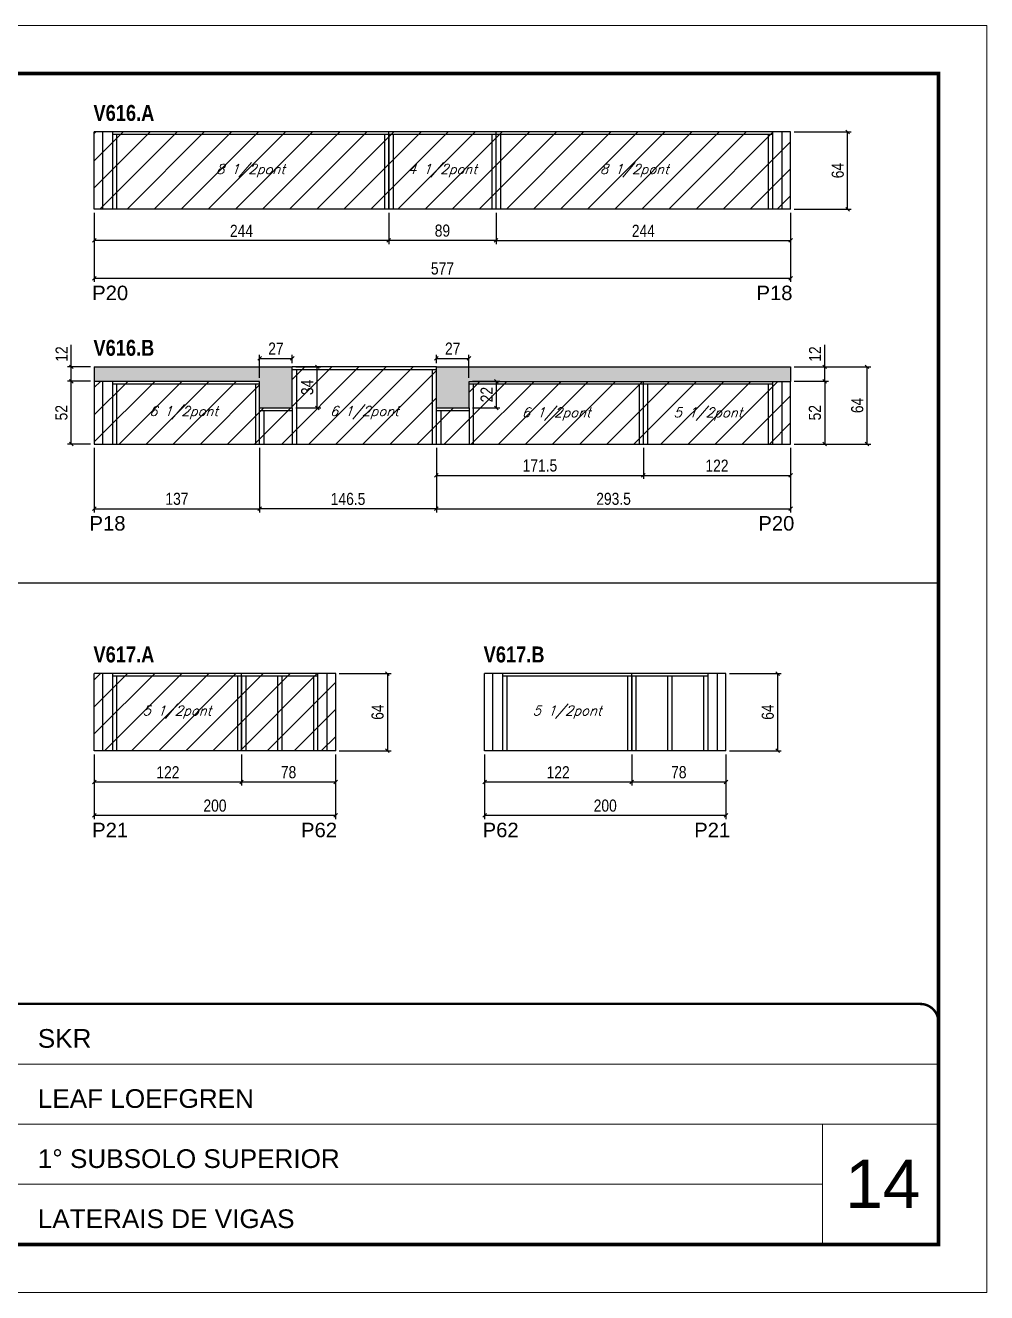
# Model space of a CAD drawing. Extents: x 3309 to 9590, y -2522 to 14608.
# Drawn here: x 5596 to 6393, y 10112 to 11162 of the extents above; entities that cross this region are included whole.
import ezdxf

# ---------------------------------------------------------------- set-up
doc = ezdxf.new("R2010")
doc.units = 0
doc.linetypes.add('CONTINUO', pattern=[0])
doc.linetypes.add('DASHED', pattern=[0.75, 0.5, -0.25])
for name, color, linetype in [('5', 5, 'Continuous'), ('COTA', 241, 'Continuous'), ('NOMENCLATURA', 7, 'Continuous'), ('Painéis', 200, 'Continuous'), ('SARR_2.2x7', 40, 'Continuous'), ('SARR_3.5x7', 81, 'Continuous'), ('texto', 7, 'Continuous')]:
    doc.layers.add(name, color=color, linetype=linetype)
for name, color, linetype, lineweight in [('CARIMBO', 255, 'Continuous', 9), ('Folhas', 255, 'Continuous', 9), ('Hachura', 251, 'Continuous', 9), ('SARRAFO DE PRESSAO', 251, 'DASHED', 9)]:
    doc.layers.add(name, color=color, linetype=linetype, lineweight=lineweight)
doc.styles.add('ARIAL', font='arial.ttf')
doc.styles.add('COTA TECNICA', font='techl___.ttf', dxfattribs={"height": 10})
doc.styles.add('Romans', font='romans.shx')
doc.styles.get("Standard").update_dxf_attribs({"font": 'arial.ttf'})
doc.styles.add('TECNICA', font='techb___.ttf', dxfattribs={"height": 10})
doc.dimstyles.new('PAINEL', dxfattribs={"dimtxt": 10, "dimasz": 3, "dimexe": 3, "dimexo": 3, "dimgap": 3, "dimtad": 1, "dimdec": 1, "dimzin": 12, "dimdsep": 46, "dimtxsty": 'COTA TECNICA', "dimblk1": 'OBLIQUE', "dimblk2": 'OBLIQUE', "dimsah": 1, "dimcen": 0.9, "dimclrd": 4, "dimclre": 4, "dimclrt": 240, "dimadec": 1, "dimazin": 3, "dimtfac": 1, "dimtdec": 1, "dimtmove": 0, "dimatfit": 3, "dimfxl": 1, "dimtolj": 1, "dimtzin": 12, "dimarcsym": 0})
pattern_1 = [(50, (1598.5, 49.937), (5.46554, -0.4781726), [0.5715, -6.2865]), (355, (1598.5, 49.937), (-1.0573026, 5.7317054), [0.4572, -5.0292175]), (100.451445, (1598.9555, 49.8973), (4.4082374, 5.2535326), [0.4857003, -5.3427073]), (46.1842, (1598.5, 51.461), (8.1323712, -1.26127), [0.85725, -9.42975]), (96.63556, (1599.178, 51.356), (7.122124, 7.422784), [0.7285507, -8.014068]), (351.18415, (1598.5, 51.461), (7.122124, 7.422784), [0.685799, -7.543792]), (21, (1599.262, 51.08), (4.5484317, -3.067956), [0.5715, -6.2865]), (326, (1599.262, 51.08), (1.8540609, 5.525639), [0.4572, -5.0292]), (71.451445, (1599.641, 50.8245), (6.4024926, 2.457683), [0.4857003, -5.342698]), (37.5, (1598.5, 49.9372), (0.0926581, 2.53665117), [0, -4.96824, 0, -5.1054, 0, -5.04825]), (7.5, (1598.5, 49.9372), (2.0045899, 3.00541724), [0, -2.91084, 0, -4.85394, 0, -1.92405]), (327.5, (1596.8007, 49.9372), (4.06771786, -0.17186232), [0, -1.905, 0, -5.9436, 0, -7.8867]), (317.5, (1596.0387, 49.9372), (4.4438754, 0.7627947), [0, -2.4765, 0, -3.94716, 0, -5.6007])]

# ---------------------------------------------------------------- blocks, each defined once
blk = doc.blocks.new('9999999999')
at = {"color": 30, "linetype": 'CONTINUO'}
for p, q in [((98564.6, 34379.6), (99584, 34379.6)), ((98564.6, 34329.8), (99488, 34329.8)), ((99584, 34329.8), (99488, 34329.8)), ((99488, 34329.8), (99488, 34230.2)), ((98564.6, 34280), (99488, 34280))]:
    blk.add_line(p, q, dxfattribs=at)
at = {"color": 30, "linetype": 'CONTINUO', "const_width": 2}
blk.add_lwpolyline([(99584, 34230.2), (99584, 34414.4, 0.414214), (99569, 34429.4), (98229, 34429.4, 0.414214), (98214, 34414.4), (98214, 34245.2, 0.414214), (98229, 34230.2), (99584, 34230.2)], format="xyb", dxfattribs=at)
at = {"layer": 'Folhas'}
blk.add_lwpolyline([(98139, 34190.2), (99624, 34190.2), (99624, 35240.2), (98139, 35240.2)], close=True, dxfattribs=at)
at = {"layer": 'Folhas', "color": 30, "const_width": 3}
blk.add_lwpolyline([(98214, 34230.2), (99584, 34230.2), (99584, 35200.2), (98214, 35200.2)], close=True, dxfattribs=at)
at = {"color": 7, "linetype": 'Continuous', "ltscale": 5, "style": 'ARIAL'}
for s, height, p in [('SKR', 15.48, (98837.7, 34393.1)), ('LEAF LOEFGREN', 15.483, (98837.7, 34343.3)), ('1° SUBSOLO SUPERIOR', 15.483, (98837.7, 34293.5)), ('LATERAIS DE VIGAS', 15.483, (98837.7, 34243.7))]:
    blk.add_text(s, height=height, dxfattribs=at).set_placement(p)
blk = doc.blocks.new('_Oblique')
at = {"color": 0, "linetype": 'ByBlock', "lineweight": -2}
blk.add_line((-0.5, -0.5), (0.5, 0.5), dxfattribs=at)
blk = doc.blocks.new('*D318')
at = {"layer": 'COTA', "color": 4, "linetype": 'ByBlock', "lineweight": -2, "transparency": 16777216}
for p, q in [((5897.4, 11006.8), (5897.4, 10980.9)), ((5986.4, 11006.8), (5986.4, 10980.9)), ((5986.4, 10983.9), (5897.4, 10983.9))]:
    blk.add_line(p, q, dxfattribs=at)
at = {"layer": 'Defpoints', "color": 0, "linetype": 'ByBlock', "transparency": 16777216}
for p in [(5897.4, 11009.8), (5986.4, 11009.8), (5897.4, 10983.9)]:
    blk.add_point(p, dxfattribs=at)
at = {"layer": 'COTA', "color": 4, "linetype": 'ByBlock', "lineweight": -2, "transparency": 16777216, "xscale": 3, "yscale": 3, "zscale": 3, "rotation": 180}
blk.add_blockref('_Oblique', (5897.4, 10983.9), dxfattribs=at)
at = {"layer": 'COTA', "color": 4, "linetype": 'ByBlock', "lineweight": -2, "transparency": 16777216, "xscale": 3, "yscale": 3, "zscale": 3}
blk.add_blockref('_Oblique', (5986.4, 10983.9), dxfattribs=at)
at = {"layer": 'COTA', "color": 240, "linetype": 'ByBlock', "transparency": 16777216, "insert": (5941.9, 10992), "char_height": 10, "attachment_point": 5, "style": 'COTA TECNICA'}
blk.add_mtext('\\A1;89', dxfattribs=at)
blk = doc.blocks.new('*D319')
at = {"layer": 'COTA', "color": 4, "linetype": 'ByBlock', "lineweight": -2, "transparency": 16777216}
for p, q in [((5653.4, 11006.8), (5653.4, 10980.9)), ((5897.4, 11006.8), (5897.4, 10980.9)), ((5897.4, 10983.9), (5653.4, 10983.9))]:
    blk.add_line(p, q, dxfattribs=at)
at = {"layer": 'Defpoints', "color": 0, "linetype": 'ByBlock', "transparency": 16777216}
for p in [(5653.4, 11009.8), (5897.4, 11009.8), (5653.4, 10983.9)]:
    blk.add_point(p, dxfattribs=at)
at = {"layer": 'COTA', "color": 4, "linetype": 'ByBlock', "lineweight": -2, "transparency": 16777216, "xscale": 3, "yscale": 3, "zscale": 3, "rotation": 180}
blk.add_blockref('_Oblique', (5653.4, 10983.9), dxfattribs=at)
at = {"layer": 'COTA', "color": 4, "linetype": 'ByBlock', "lineweight": -2, "transparency": 16777216, "xscale": 3, "yscale": 3, "zscale": 3}
blk.add_blockref('_Oblique', (5897.4, 10983.9), dxfattribs=at)
at = {"layer": 'COTA', "color": 240, "linetype": 'ByBlock', "transparency": 16777216, "insert": (5775.4, 10991.9), "char_height": 10, "attachment_point": 5, "style": 'COTA TECNICA'}
blk.add_mtext('\\A1;244', dxfattribs=at)
blk = doc.blocks.new('*D341')
at = {"layer": 'COTA', "color": 4, "linetype": 'ByBlock', "lineweight": -2, "transparency": 16777216}
for p, q in [((5653.4, 11006.8), (5653.4, 10949.5)), ((6230.4, 11006.8), (6230.4, 10949.5)), ((6230.4, 10952.5), (5653.4, 10952.5))]:
    blk.add_line(p, q, dxfattribs=at)
at = {"layer": 'Defpoints', "color": 0, "linetype": 'ByBlock', "transparency": 16777216}
for p in [(5653.4, 11009.8), (6230.4, 11009.8), (5653.4, 10952.5)]:
    blk.add_point(p, dxfattribs=at)
at = {"layer": 'COTA', "color": 4, "linetype": 'ByBlock', "lineweight": -2, "transparency": 16777216, "xscale": 3, "yscale": 3, "zscale": 3, "rotation": 180}
blk.add_blockref('_Oblique', (5653.4, 10952.5), dxfattribs=at)
at = {"layer": 'COTA', "color": 4, "linetype": 'ByBlock', "lineweight": -2, "transparency": 16777216, "xscale": 3, "yscale": 3, "zscale": 3}
blk.add_blockref('_Oblique', (6230.4, 10952.5), dxfattribs=at)
at = {"layer": 'COTA', "color": 240, "linetype": 'ByBlock', "transparency": 16777216, "insert": (5941.9, 10960.6), "char_height": 10, "attachment_point": 5, "style": 'COTA TECNICA'}
blk.add_mtext('\\A1;577', dxfattribs=at)
blk = doc.blocks.new('*D342')
at = {"layer": 'COTA', "color": 4, "lineweight": -2, "transparency": 16777216}
for p, q in [((5986.4, 11006.8), (5986.4, 10980.9)), ((6230.4, 11006.8), (6230.4, 10980.9)), ((5986.4, 10983.9), (6230.4, 10983.9))]:
    blk.add_line(p, q, dxfattribs=at)
at = {"layer": 'Defpoints', "color": 0, "transparency": 16777216}
for p in [(5986.4, 11009.8), (6230.4, 11009.8), (6230.4, 10983.9)]:
    blk.add_point(p, dxfattribs=at)
at = {"layer": 'COTA', "color": 4, "lineweight": -2, "transparency": 16777216, "xscale": 3, "yscale": 3, "zscale": 3, "rotation": 180}
blk.add_blockref('_Oblique', (5986.4, 10983.9), dxfattribs=at)
at = {"layer": 'COTA', "color": 4, "lineweight": -2, "transparency": 16777216, "xscale": 3, "yscale": 3, "zscale": 3}
blk.add_blockref('_Oblique', (6230.4, 10983.9), dxfattribs=at)
at = {"layer": 'COTA', "color": 240, "transparency": 16777216, "insert": (6108.4, 10991.9), "char_height": 10, "attachment_point": 5, "style": 'COTA TECNICA'}
blk.add_mtext('\\A1;244', dxfattribs=at)
blk = doc.blocks.new('*D343')
at = {"layer": 'COTA', "color": 4, "lineweight": -2, "transparency": 16777216}
for p, q in [((6233.4, 11073.8), (6280.6, 11073.8)), ((6277.6, 11009.8), (6277.6, 11073.8)), ((6233.4, 11009.8), (6280.6, 11009.8))]:
    blk.add_line(p, q, dxfattribs=at)
at = {"layer": 'Defpoints', "color": 0, "transparency": 16777216}
for p in [(6230.4, 11073.8), (6277.6, 11073.8), (6230.4, 11009.8)]:
    blk.add_point(p, dxfattribs=at)
at = {"layer": 'COTA', "color": 4, "lineweight": -2, "transparency": 16777216, "xscale": 3, "yscale": 3, "zscale": 3}
for p, rotation in [((6277.6, 11073.8), 90), ((6277.6, 11009.8), 270)]:
    blk.add_blockref('_Oblique', p, dxfattribs=dict(at, rotation=rotation))
at = {"layer": 'COTA', "color": 240, "transparency": 16777216, "insert": (6269.5, 11041.8), "char_height": 10, "attachment_point": 5, "rotation": 90, "style": 'COTA TECNICA'}
blk.add_mtext('\\A1;64', dxfattribs=at)
blk = doc.blocks.new('*D298')
at = {"layer": 'COTA', "color": 4, "linetype": 'ByBlock', "lineweight": -2, "transparency": 16777216}
for p, q in [((5936.9, 10812.2), (5936.9, 10786.3)), ((6108.4, 10812.2), (6108.4, 10786.3)), ((5936.9, 10789.3), (6108.4, 10789.3))]:
    blk.add_line(p, q, dxfattribs=at)
at = {"layer": 'Defpoints', "color": 0, "linetype": 'ByBlock', "transparency": 16777216}
for p in [(5936.9, 10815.2), (6108.4, 10815.2), (6108.4, 10789.3)]:
    blk.add_point(p, dxfattribs=at)
at = {"layer": 'COTA', "color": 4, "linetype": 'ByBlock', "lineweight": -2, "transparency": 16777216, "xscale": 3, "yscale": 3, "zscale": 3, "rotation": 180}
blk.add_blockref('_Oblique', (5936.9, 10789.3), dxfattribs=at)
at = {"layer": 'COTA', "color": 4, "linetype": 'ByBlock', "lineweight": -2, "transparency": 16777216, "xscale": 3, "yscale": 3, "zscale": 3}
blk.add_blockref('_Oblique', (6108.4, 10789.3), dxfattribs=at)
at = {"layer": 'COTA', "color": 240, "linetype": 'ByBlock', "transparency": 16777216, "insert": (6022.7, 10797.4), "char_height": 10, "attachment_point": 5, "style": 'COTA TECNICA'}
blk.add_mtext('\\A1;171.5', dxfattribs=at)
blk = doc.blocks.new('*D299')
at = {"layer": 'COTA', "color": 4, "linetype": 'ByBlock', "lineweight": -2, "transparency": 16777216}
for p, q in [((6108.4, 10812.2), (6108.4, 10786.3)), ((6230.4, 10812.2), (6230.4, 10786.3)), ((6108.4, 10789.3), (6230.4, 10789.3))]:
    blk.add_line(p, q, dxfattribs=at)
at = {"layer": 'Defpoints', "color": 0, "linetype": 'ByBlock', "transparency": 16777216}
for p in [(6108.4, 10815.2), (6230.4, 10815.2), (6230.4, 10789.3)]:
    blk.add_point(p, dxfattribs=at)
at = {"layer": 'COTA', "color": 4, "linetype": 'ByBlock', "lineweight": -2, "transparency": 16777216, "xscale": 3, "yscale": 3, "zscale": 3, "rotation": 180}
blk.add_blockref('_Oblique', (6108.4, 10789.3), dxfattribs=at)
at = {"layer": 'COTA', "color": 4, "linetype": 'ByBlock', "lineweight": -2, "transparency": 16777216, "xscale": 3, "yscale": 3, "zscale": 3}
blk.add_blockref('_Oblique', (6230.4, 10789.3), dxfattribs=at)
at = {"layer": 'COTA', "color": 240, "linetype": 'ByBlock', "transparency": 16777216, "insert": (6169.4, 10797.3), "char_height": 10, "attachment_point": 5, "style": 'COTA TECNICA'}
blk.add_mtext('\\A1;122', dxfattribs=at)
blk = doc.blocks.new('*D325')
at = {"layer": 'COTA', "color": 4, "linetype": 'ByBlock', "lineweight": -2, "transparency": 16777216}
for p, q in [((5936.9, 10812.2), (5936.9, 10758.6)), ((6230.4, 10812.2), (6230.4, 10758.6)), ((5936.9, 10761.6), (6230.4, 10761.6))]:
    blk.add_line(p, q, dxfattribs=at)
at = {"layer": 'Defpoints', "color": 0, "linetype": 'ByBlock', "transparency": 16777216}
for p in [(5936.9, 10815.2), (6230.4, 10815.2), (6230.4, 10761.6)]:
    blk.add_point(p, dxfattribs=at)
at = {"layer": 'COTA', "color": 4, "linetype": 'ByBlock', "lineweight": -2, "transparency": 16777216, "xscale": 3, "yscale": 3, "zscale": 3, "rotation": 180}
blk.add_blockref('_Oblique', (5936.9, 10761.6), dxfattribs=at)
at = {"layer": 'COTA', "color": 4, "linetype": 'ByBlock', "lineweight": -2, "transparency": 16777216, "xscale": 3, "yscale": 3, "zscale": 3}
blk.add_blockref('_Oblique', (6230.4, 10761.6), dxfattribs=at)
at = {"layer": 'COTA', "color": 240, "linetype": 'ByBlock', "transparency": 16777216, "insert": (6083.7, 10769.8), "char_height": 10, "attachment_point": 5, "style": 'COTA TECNICA'}
blk.add_mtext('\\A1;293.5', dxfattribs=at)
blk = doc.blocks.new('*D326')
at = {"layer": 'COTA', "color": 4, "lineweight": -2, "transparency": 16777216}
for p, q in [((5790.4, 10812.2), (5790.4, 10758.6)), ((5936.9, 10812.2), (5936.9, 10758.6)), ((5936.9, 10761.6), (5790.4, 10761.6))]:
    blk.add_line(p, q, dxfattribs=at)
at = {"layer": 'Defpoints', "color": 0, "transparency": 16777216}
for p in [(5790.4, 10815.2), (5936.9, 10815.2), (5790.4, 10761.6)]:
    blk.add_point(p, dxfattribs=at)
at = {"layer": 'COTA', "color": 4, "lineweight": -2, "transparency": 16777216, "xscale": 3, "yscale": 3, "zscale": 3, "rotation": 180}
blk.add_blockref('_Oblique', (5790.4, 10761.6), dxfattribs=at)
at = {"layer": 'COTA', "color": 4, "lineweight": -2, "transparency": 16777216, "xscale": 3, "yscale": 3, "zscale": 3}
blk.add_blockref('_Oblique', (5936.9, 10761.6), dxfattribs=at)
at = {"layer": 'COTA', "color": 240, "transparency": 16777216, "insert": (5863.7, 10769.7), "char_height": 10, "attachment_point": 5, "style": 'COTA TECNICA'}
blk.add_mtext('\\A1;146.5', dxfattribs=at)
blk = doc.blocks.new('*D327')
at = {"layer": 'COTA', "color": 4, "lineweight": -2, "transparency": 16777216}
for p, q in [((5966.9, 10867.2), (5989.5, 10867.2)), ((5986.5, 10867.2), (5986.5, 10845.2)), ((5966.9, 10845.2), (5989.5, 10845.2))]:
    blk.add_line(p, q, dxfattribs=at)
at = {"layer": 'Defpoints', "color": 0, "transparency": 16777216}
for p in [(5963.9, 10867.2), (5963.9, 10845.2), (5986.5, 10845.2)]:
    blk.add_point(p, dxfattribs=at)
at = {"layer": 'COTA', "color": 4, "lineweight": -2, "transparency": 16777216, "xscale": 3, "yscale": 3, "zscale": 3}
for p, rotation in [((5986.5, 10867.2), 90), ((5986.5, 10845.2), 270)]:
    blk.add_blockref('_Oblique', p, dxfattribs=dict(at, rotation=rotation))
at = {"layer": 'COTA', "color": 240, "transparency": 16777216, "insert": (5978.5, 10856.2), "char_height": 10, "attachment_point": 5, "rotation": 90, "style": 'COTA TECNICA'}
blk.add_mtext('\\A1;22', dxfattribs=at)
blk = doc.blocks.new('*D300')
at = {"layer": 'COTA', "color": 4, "lineweight": -2, "transparency": 16777216}
for p, q in [((5650.4, 10867.2), (5631.3, 10867.2)), ((5634.3, 10815.2), (5634.3, 10867.2)), ((5650.4, 10815.2), (5631.3, 10815.2))]:
    blk.add_line(p, q, dxfattribs=at)
at = {"layer": 'Defpoints', "color": 0, "transparency": 16777216}
for p in [(5634.3, 10867.2), (5653.4, 10867.2), (5653.4, 10815.2)]:
    blk.add_point(p, dxfattribs=at)
at = {"layer": 'COTA', "color": 4, "lineweight": -2, "transparency": 16777216, "xscale": 3, "yscale": 3, "zscale": 3}
for p, rotation in [((5634.3, 10867.2), 90), ((5634.3, 10815.2), 270)]:
    blk.add_blockref('_Oblique', p, dxfattribs=dict(at, rotation=rotation))
at = {"layer": 'COTA', "color": 240, "transparency": 16777216, "insert": (5626.2, 10841.2), "char_height": 10, "attachment_point": 5, "rotation": 90, "style": 'COTA TECNICA'}
blk.add_mtext('\\A1;52', dxfattribs=at)
blk = doc.blocks.new('*D301')
at = {"layer": 'COTA', "color": 4, "lineweight": -2, "transparency": 16777216}
for p, q in [((5634.3, 10879.2), (5634.3, 10897.5)), ((5650.4, 10879.2), (5631.3, 10879.2)), ((5634.3, 10867.2), (5634.3, 10879.2)), ((5650.4, 10867.2), (5631.3, 10867.2))]:
    blk.add_line(p, q, dxfattribs=at)
at = {"layer": 'Defpoints', "color": 0, "transparency": 16777216}
for p in [(5634.3, 10879.2), (5653.4, 10879.2), (5653.4, 10867.2)]:
    blk.add_point(p, dxfattribs=at)
at = {"layer": 'COTA', "color": 4, "lineweight": -2, "transparency": 16777216, "xscale": 3, "yscale": 3, "zscale": 3}
for p, rotation in [((5634.3, 10879.2), 90), ((5634.3, 10867.2), 270)]:
    blk.add_blockref('_Oblique', p, dxfattribs=dict(at, rotation=rotation))
at = {"layer": 'COTA', "color": 240, "transparency": 16777216, "insert": (5626.3, 10889.8), "char_height": 10, "attachment_point": 5, "rotation": 90, "style": 'COTA TECNICA'}
blk.add_mtext('\\A1;12', dxfattribs=at)
blk = doc.blocks.new('*D328')
at = {"layer": 'COTA', "color": 4, "lineweight": -2, "transparency": 16777216}
for p, q in [((5653.4, 10812.2), (5653.4, 10758.6)), ((5790.4, 10812.2), (5790.4, 10758.6)), ((5653.4, 10761.6), (5790.4, 10761.6))]:
    blk.add_line(p, q, dxfattribs=at)
at = {"layer": 'Defpoints', "color": 0, "transparency": 16777216}
for p in [(5653.4, 10815.2), (5790.4, 10815.2), (5790.4, 10761.6)]:
    blk.add_point(p, dxfattribs=at)
at = {"layer": 'COTA', "color": 4, "lineweight": -2, "transparency": 16777216, "xscale": 3, "yscale": 3, "zscale": 3, "rotation": 180}
blk.add_blockref('_Oblique', (5653.4, 10761.6), dxfattribs=at)
at = {"layer": 'COTA', "color": 4, "lineweight": -2, "transparency": 16777216, "xscale": 3, "yscale": 3, "zscale": 3}
blk.add_blockref('_Oblique', (5790.4, 10761.6), dxfattribs=at)
at = {"layer": 'COTA', "color": 240, "transparency": 16777216, "insert": (5721.9, 10769.8), "char_height": 10, "attachment_point": 5, "style": 'COTA TECNICA'}
blk.add_mtext('\\A1;137', dxfattribs=at)
blk = doc.blocks.new('*D329')
at = {"layer": 'COTA', "color": 4, "lineweight": -2, "transparency": 16777216}
for p, q in [((5820.4, 10879.2), (5841.2, 10879.2)), ((5838.2, 10845.2), (5838.2, 10879.2)), ((5820.4, 10845.2), (5841.2, 10845.2))]:
    blk.add_line(p, q, dxfattribs=at)
at = {"layer": 'Defpoints', "color": 0, "transparency": 16777216}
for p in [(5817.4, 10879.2), (5838.2, 10879.2), (5817.4, 10845.2)]:
    blk.add_point(p, dxfattribs=at)
at = {"layer": 'COTA', "color": 4, "lineweight": -2, "transparency": 16777216, "xscale": 3, "yscale": 3, "zscale": 3}
for p, rotation in [((5838.2, 10879.2), 90), ((5838.2, 10845.2), 270)]:
    blk.add_blockref('_Oblique', p, dxfattribs=dict(at, rotation=rotation))
at = {"layer": 'COTA', "color": 240, "transparency": 16777216, "insert": (5829.9, 10862.2), "char_height": 10, "attachment_point": 5, "rotation": 90, "style": 'COTA TECNICA'}
blk.add_mtext('\\A1;34', dxfattribs=at)
blk = doc.blocks.new('*D330')
at = {"layer": 'COTA', "color": 4, "lineweight": -2, "transparency": 16777216}
for p, q in [((6233.4, 10867.2), (6261.7, 10867.2)), ((6258.7, 10867.2), (6258.7, 10815.2)), ((6233.4, 10815.2), (6261.7, 10815.2))]:
    blk.add_line(p, q, dxfattribs=at)
at = {"layer": 'Defpoints', "color": 0, "transparency": 16777216}
for p in [(6230.4, 10867.2), (6230.4, 10815.2), (6258.7, 10815.2)]:
    blk.add_point(p, dxfattribs=at)
at = {"layer": 'COTA', "color": 4, "lineweight": -2, "transparency": 16777216, "xscale": 3, "yscale": 3, "zscale": 3}
for p, rotation in [((6258.7, 10867.2), 90), ((6258.7, 10815.2), 270)]:
    blk.add_blockref('_Oblique', p, dxfattribs=dict(at, rotation=rotation))
at = {"layer": 'COTA', "color": 240, "transparency": 16777216, "insert": (6250.6, 10841.2), "char_height": 10, "attachment_point": 5, "rotation": 90, "style": 'COTA TECNICA'}
blk.add_mtext('\\A1;52', dxfattribs=at)
blk = doc.blocks.new('*D331')
at = {"layer": 'COTA', "color": 4, "lineweight": -2, "transparency": 16777216}
for p, q in [((6258.7, 10879.2), (6258.7, 10897.5)), ((6233.4, 10879.2), (6261.7, 10879.2)), ((6258.7, 10867.2), (6258.7, 10879.2)), ((6233.4, 10867.2), (6261.7, 10867.2))]:
    blk.add_line(p, q, dxfattribs=at)
at = {"layer": 'Defpoints', "color": 0, "transparency": 16777216}
for p in [(6230.4, 10879.2), (6258.7, 10879.2), (6230.4, 10867.2)]:
    blk.add_point(p, dxfattribs=at)
at = {"layer": 'COTA', "color": 4, "lineweight": -2, "transparency": 16777216, "xscale": 3, "yscale": 3, "zscale": 3}
for p, rotation in [((6258.7, 10879.2), 90), ((6258.7, 10867.2), 270)]:
    blk.add_blockref('_Oblique', p, dxfattribs=dict(at, rotation=rotation))
at = {"layer": 'COTA', "color": 240, "transparency": 16777216, "insert": (6250.7, 10889.8), "char_height": 10, "attachment_point": 5, "rotation": 90, "style": 'COTA TECNICA'}
blk.add_mtext('\\A1;12', dxfattribs=at)
blk = doc.blocks.new('*D332')
at = {"layer": 'COTA', "color": 4, "lineweight": -2, "transparency": 16777216}
for p, q in [((6233.4, 10879.2), (6296.8, 10879.2)), ((6293.8, 10815.2), (6293.8, 10879.2)), ((6233.4, 10815.2), (6296.8, 10815.2))]:
    blk.add_line(p, q, dxfattribs=at)
at = {"layer": 'Defpoints', "color": 0, "transparency": 16777216}
for p in [(6230.4, 10879.2), (6293.8, 10879.2), (6230.4, 10815.2)]:
    blk.add_point(p, dxfattribs=at)
at = {"layer": 'COTA', "color": 4, "lineweight": -2, "transparency": 16777216, "xscale": 3, "yscale": 3, "zscale": 3}
for p, rotation in [((6293.8, 10879.2), 90), ((6293.8, 10815.2), 270)]:
    blk.add_blockref('_Oblique', p, dxfattribs=dict(at, rotation=rotation))
at = {"layer": 'COTA', "color": 240, "transparency": 16777216, "insert": (6285.7, 10847.2), "char_height": 10, "attachment_point": 5, "rotation": 90, "style": 'COTA TECNICA'}
blk.add_mtext('\\A1;64', dxfattribs=at)
blk = doc.blocks.new('*D333')
at = {"layer": 'COTA', "color": 4, "lineweight": -2, "transparency": 16777216}
for p, q in [((5790.4, 10870.2), (5790.4, 10889.2)), ((5817.4, 10882.2), (5817.4, 10889.2)), ((5790.4, 10886.2), (5817.4, 10886.2))]:
    blk.add_line(p, q, dxfattribs=at)
at = {"layer": 'Defpoints', "color": 0, "transparency": 16777216}
for p in [(5817.4, 10886.2), (5817.4, 10879.2), (5790.4, 10867.2)]:
    blk.add_point(p, dxfattribs=at)
at = {"layer": 'COTA', "color": 4, "lineweight": -2, "transparency": 16777216, "xscale": 3, "yscale": 3, "zscale": 3, "rotation": 180}
blk.add_blockref('_Oblique', (5790.4, 10886.2), dxfattribs=at)
at = {"layer": 'COTA', "color": 4, "lineweight": -2, "transparency": 16777216, "xscale": 3, "yscale": 3, "zscale": 3}
blk.add_blockref('_Oblique', (5817.4, 10886.2), dxfattribs=at)
at = {"layer": 'COTA', "color": 240, "transparency": 16777216, "insert": (5803.9, 10894.3), "char_height": 10, "attachment_point": 5, "style": 'COTA TECNICA'}
blk.add_mtext('\\A1;27', dxfattribs=at)
blk = doc.blocks.new('*D334')
at = {"layer": 'COTA', "color": 4, "lineweight": -2, "transparency": 16777216}
for p, q in [((5936.9, 10882.2), (5936.9, 10889.2)), ((5963.9, 10870.2), (5963.9, 10889.2)), ((5936.9, 10886.2), (5963.9, 10886.2))]:
    blk.add_line(p, q, dxfattribs=at)
at = {"layer": 'Defpoints', "color": 0, "transparency": 16777216}
for p in [(5936.9, 10879.2), (5963.9, 10886.2), (5963.9, 10867.2)]:
    blk.add_point(p, dxfattribs=at)
at = {"layer": 'COTA', "color": 4, "lineweight": -2, "transparency": 16777216, "xscale": 3, "yscale": 3, "zscale": 3, "rotation": 180}
blk.add_blockref('_Oblique', (5936.9, 10886.2), dxfattribs=at)
at = {"layer": 'COTA', "color": 4, "lineweight": -2, "transparency": 16777216, "xscale": 3, "yscale": 3, "zscale": 3}
blk.add_blockref('_Oblique', (5963.9, 10886.2), dxfattribs=at)
at = {"layer": 'COTA', "color": 240, "transparency": 16777216, "insert": (5950.4, 10894.3), "char_height": 10, "attachment_point": 5, "style": 'COTA TECNICA'}
blk.add_mtext('\\A1;27', dxfattribs=at)
blk = doc.blocks.new('*D302')
at = {"layer": 'COTA', "color": 4, "linetype": 'ByBlock', "lineweight": -2, "transparency": 16777216}
for p, q in [((5775.4, 10558.1), (5775.4, 10532.2)), ((5853.4, 10558.1), (5853.4, 10532.2)), ((5853.4, 10535.2), (5775.4, 10535.2))]:
    blk.add_line(p, q, dxfattribs=at)
at = {"layer": 'Defpoints', "color": 0, "linetype": 'ByBlock', "transparency": 16777216}
for p in [(5775.4, 10561.1), (5853.4, 10561.1), (5775.4, 10535.2)]:
    blk.add_point(p, dxfattribs=at)
at = {"layer": 'COTA', "color": 4, "linetype": 'ByBlock', "lineweight": -2, "transparency": 16777216, "xscale": 3, "yscale": 3, "zscale": 3, "rotation": 180}
blk.add_blockref('_Oblique', (5775.4, 10535.2), dxfattribs=at)
at = {"layer": 'COTA', "color": 4, "linetype": 'ByBlock', "lineweight": -2, "transparency": 16777216, "xscale": 3, "yscale": 3, "zscale": 3}
blk.add_blockref('_Oblique', (5853.4, 10535.2), dxfattribs=at)
at = {"layer": 'COTA', "color": 240, "linetype": 'ByBlock', "transparency": 16777216, "insert": (5814.4, 10543.3), "char_height": 10, "attachment_point": 5, "style": 'COTA TECNICA'}
blk.add_mtext('\\A1;78', dxfattribs=at)
blk = doc.blocks.new('*D303')
at = {"layer": 'COTA', "color": 4, "linetype": 'ByBlock', "lineweight": -2, "transparency": 16777216}
for p, q in [((5653.4, 10558.1), (5653.4, 10532.2)), ((5775.4, 10558.1), (5775.4, 10532.2)), ((5775.4, 10535.2), (5653.4, 10535.2))]:
    blk.add_line(p, q, dxfattribs=at)
at = {"layer": 'Defpoints', "color": 0, "linetype": 'ByBlock', "transparency": 16777216}
for p in [(5653.4, 10561.1), (5775.4, 10561.1), (5653.4, 10535.2)]:
    blk.add_point(p, dxfattribs=at)
at = {"layer": 'COTA', "color": 4, "linetype": 'ByBlock', "lineweight": -2, "transparency": 16777216, "xscale": 3, "yscale": 3, "zscale": 3, "rotation": 180}
blk.add_blockref('_Oblique', (5653.4, 10535.2), dxfattribs=at)
at = {"layer": 'COTA', "color": 4, "linetype": 'ByBlock', "lineweight": -2, "transparency": 16777216, "xscale": 3, "yscale": 3, "zscale": 3}
blk.add_blockref('_Oblique', (5775.4, 10535.2), dxfattribs=at)
at = {"layer": 'COTA', "color": 240, "linetype": 'ByBlock', "transparency": 16777216, "insert": (5714.4, 10543.3), "char_height": 10, "attachment_point": 5, "style": 'COTA TECNICA'}
blk.add_mtext('\\A1;122', dxfattribs=at)
blk = doc.blocks.new('*D335')
at = {"layer": 'COTA', "color": 4, "linetype": 'ByBlock', "lineweight": -2, "transparency": 16777216}
for p, q in [((5653.4, 10558.1), (5653.4, 10504.5)), ((5853.4, 10558.1), (5853.4, 10504.5)), ((5853.4, 10507.5), (5653.4, 10507.5))]:
    blk.add_line(p, q, dxfattribs=at)
at = {"layer": 'Defpoints', "color": 0, "linetype": 'ByBlock', "transparency": 16777216}
for p in [(5653.4, 10561.1), (5853.4, 10561.1), (5653.4, 10507.5)]:
    blk.add_point(p, dxfattribs=at)
at = {"layer": 'COTA', "color": 4, "linetype": 'ByBlock', "lineweight": -2, "transparency": 16777216, "xscale": 3, "yscale": 3, "zscale": 3, "rotation": 180}
blk.add_blockref('_Oblique', (5653.4, 10507.5), dxfattribs=at)
at = {"layer": 'COTA', "color": 4, "linetype": 'ByBlock', "lineweight": -2, "transparency": 16777216, "xscale": 3, "yscale": 3, "zscale": 3}
blk.add_blockref('_Oblique', (5853.4, 10507.5), dxfattribs=at)
at = {"layer": 'COTA', "color": 240, "linetype": 'ByBlock', "transparency": 16777216, "insert": (5753.4, 10515.6), "char_height": 10, "attachment_point": 5, "style": 'COTA TECNICA'}
blk.add_mtext('\\A1;200', dxfattribs=at)
blk = doc.blocks.new('*D336')
at = {"layer": 'COTA', "color": 4, "lineweight": -2, "transparency": 16777216}
for p, q in [((5856.4, 10625.1), (5899.3, 10625.1)), ((5896.3, 10625.1), (5896.3, 10561.1)), ((5856.4, 10561.1), (5899.3, 10561.1))]:
    blk.add_line(p, q, dxfattribs=at)
at = {"layer": 'Defpoints', "color": 0, "transparency": 16777216}
for p in [(5853.4, 10625.1), (5853.4, 10561.1), (5896.3, 10561.1)]:
    blk.add_point(p, dxfattribs=at)
at = {"layer": 'COTA', "color": 4, "lineweight": -2, "transparency": 16777216, "xscale": 3, "yscale": 3, "zscale": 3}
for p, rotation in [((5896.3, 10625.1), 90), ((5896.3, 10561.1), 270)]:
    blk.add_blockref('_Oblique', p, dxfattribs=dict(at, rotation=rotation))
at = {"layer": 'COTA', "color": 240, "transparency": 16777216, "insert": (5888.2, 10593.1), "char_height": 10, "attachment_point": 5, "rotation": 90, "style": 'COTA TECNICA'}
blk.add_mtext('\\A1;64', dxfattribs=at)
blk = doc.blocks.new('*D346')
at = {"layer": 'COTA', "color": 4, "linetype": 'ByBlock', "lineweight": -2, "transparency": 16777216}
for p, q in [((6098.8, 10558.1), (6098.8, 10532.2)), ((6176.8, 10558.1), (6176.8, 10532.2)), ((6176.8, 10535.2), (6098.8, 10535.2))]:
    blk.add_line(p, q, dxfattribs=at)
at = {"layer": 'Defpoints', "color": 0, "linetype": 'ByBlock', "transparency": 16777216}
for p in [(6098.8, 10561.1), (6176.8, 10561.1), (6098.8, 10535.2)]:
    blk.add_point(p, dxfattribs=at)
at = {"layer": 'COTA', "color": 4, "linetype": 'ByBlock', "lineweight": -2, "transparency": 16777216, "xscale": 3, "yscale": 3, "zscale": 3, "rotation": 180}
blk.add_blockref('_Oblique', (6098.8, 10535.2), dxfattribs=at)
at = {"layer": 'COTA', "color": 4, "linetype": 'ByBlock', "lineweight": -2, "transparency": 16777216, "xscale": 3, "yscale": 3, "zscale": 3}
blk.add_blockref('_Oblique', (6176.8, 10535.2), dxfattribs=at)
at = {"layer": 'COTA', "color": 240, "linetype": 'ByBlock', "transparency": 16777216, "insert": (6137.8, 10543.3), "char_height": 10, "attachment_point": 5, "style": 'COTA TECNICA'}
blk.add_mtext('\\A1;78', dxfattribs=at)
blk = doc.blocks.new('*D347')
at = {"layer": 'COTA', "color": 4, "linetype": 'ByBlock', "lineweight": -2, "transparency": 16777216}
for p, q in [((5976.8, 10558.1), (5976.8, 10532.2)), ((6098.8, 10558.1), (6098.8, 10532.2)), ((6098.8, 10535.2), (5976.8, 10535.2))]:
    blk.add_line(p, q, dxfattribs=at)
at = {"layer": 'Defpoints', "color": 0, "linetype": 'ByBlock', "transparency": 16777216}
for p in [(5976.8, 10561.1), (6098.8, 10561.1), (5976.8, 10535.2)]:
    blk.add_point(p, dxfattribs=at)
at = {"layer": 'COTA', "color": 4, "linetype": 'ByBlock', "lineweight": -2, "transparency": 16777216, "xscale": 3, "yscale": 3, "zscale": 3, "rotation": 180}
blk.add_blockref('_Oblique', (5976.8, 10535.2), dxfattribs=at)
at = {"layer": 'COTA', "color": 4, "linetype": 'ByBlock', "lineweight": -2, "transparency": 16777216, "xscale": 3, "yscale": 3, "zscale": 3}
blk.add_blockref('_Oblique', (6098.8, 10535.2), dxfattribs=at)
at = {"layer": 'COTA', "color": 240, "linetype": 'ByBlock', "transparency": 16777216, "insert": (6037.8, 10543.3), "char_height": 10, "attachment_point": 5, "style": 'COTA TECNICA'}
blk.add_mtext('\\A1;122', dxfattribs=at)
blk = doc.blocks.new('*D348')
at = {"layer": 'COTA', "color": 4, "linetype": 'ByBlock', "lineweight": -2, "transparency": 16777216}
for p, q in [((5976.8, 10558.1), (5976.8, 10504.5)), ((6176.8, 10558.1), (6176.8, 10504.5)), ((6176.8, 10507.5), (5976.8, 10507.5))]:
    blk.add_line(p, q, dxfattribs=at)
at = {"layer": 'Defpoints', "color": 0, "linetype": 'ByBlock', "transparency": 16777216}
for p in [(5976.8, 10561.1), (6176.8, 10561.1), (5976.8, 10507.5)]:
    blk.add_point(p, dxfattribs=at)
at = {"layer": 'COTA', "color": 4, "linetype": 'ByBlock', "lineweight": -2, "transparency": 16777216, "xscale": 3, "yscale": 3, "zscale": 3, "rotation": 180}
blk.add_blockref('_Oblique', (5976.8, 10507.5), dxfattribs=at)
at = {"layer": 'COTA', "color": 4, "linetype": 'ByBlock', "lineweight": -2, "transparency": 16777216, "xscale": 3, "yscale": 3, "zscale": 3}
blk.add_blockref('_Oblique', (6176.8, 10507.5), dxfattribs=at)
at = {"layer": 'COTA', "color": 240, "linetype": 'ByBlock', "transparency": 16777216, "insert": (6076.8, 10515.6), "char_height": 10, "attachment_point": 5, "style": 'COTA TECNICA'}
blk.add_mtext('\\A1;200', dxfattribs=at)
blk = doc.blocks.new('*D349')
at = {"layer": 'COTA', "color": 4, "lineweight": -2, "transparency": 16777216}
for p, q in [((6179.8, 10625.1), (6222.6, 10625.1)), ((6219.6, 10625.1), (6219.6, 10561.1)), ((6179.8, 10561.1), (6222.6, 10561.1))]:
    blk.add_line(p, q, dxfattribs=at)
at = {"layer": 'Defpoints', "color": 0, "transparency": 16777216}
for p in [(6176.8, 10625.1), (6176.8, 10561.1), (6219.6, 10561.1)]:
    blk.add_point(p, dxfattribs=at)
at = {"layer": 'COTA', "color": 4, "lineweight": -2, "transparency": 16777216, "xscale": 3, "yscale": 3, "zscale": 3}
for p, rotation in [((6219.6, 10625.1), 90), ((6219.6, 10561.1), 270)]:
    blk.add_blockref('_Oblique', p, dxfattribs=dict(at, rotation=rotation))
at = {"layer": 'COTA', "color": 240, "transparency": 16777216, "insert": (6211.5, 10593.1), "char_height": 10, "attachment_point": 5, "rotation": 90, "style": 'COTA TECNICA'}
blk.add_mtext('\\A1;64', dxfattribs=at)

msp = doc.modelspace()

# ---------------------------------------------------------------- hatches: boundary and pattern name
at = {"layer": 'COTA'}
h = msp.add_hatch(dxfattribs=at)
h.set_pattern_fill('AR-CONC', color=256, scale=0.03)
h.set_pattern_definition(pattern_1)
h.paths.add_polyline_path([(5817.44, 10879.18), (5653.44, 10879.18), (5653.44, 10867.18), (5790.44, 10867.18), (5790.44, 10845.18), (5817.44, 10845.18)])
h = msp.add_hatch(dxfattribs=at)
h.set_pattern_fill('AR-CONC', color=256, scale=0.03)
h.set_pattern_definition(pattern_1)
h.paths.add_polyline_path([(5936.94, 10845.18), (5963.94, 10845.18), (5963.94, 10867.18), (6230.44, 10867.18), (6230.44, 10879.18), (5936.94, 10879.18)])
at = {"layer": 'Hachura', "linetype": 'ByBlock'}
h = msp.add_hatch(dxfattribs=at)
h.set_pattern_fill('ANSI31', color=256, scale=5)
h.set_pattern_definition([(45, (-1359.047, -1148.575), (-11.22532, 11.22532), [])])
h.paths.add_polyline_path([(5897.44, 11009.77), (5897.44, 11073.77), (5653.44, 11073.77), (5653.44, 11009.77)])
h.paths.add_polyline_path([(5986.44, 11009.77), (5986.44, 11073.77), (5897.44, 11073.77), (5897.44, 11009.77)])
h.paths.add_polyline_path([(6230.44, 11009.77), (6230.44, 11073.77), (5986.44, 11073.77), (5986.44, 11009.77)])
h = msp.add_hatch(dxfattribs=at)
h.set_pattern_fill('ANSI31', color=256, scale=5)
h.paths.add_polyline_path([(5790.44, 10867.18), (5653.44, 10867.18), (5653.44, 10815.18), (5790.44, 10815.18)])
h.paths.add_polyline_path([(5936.94, 10879.18), (5817.44, 10879.18), (5817.44, 10845.18), (5790.44, 10845.18), (5790.44, 10815.18), (5936.94, 10815.18)])
h.paths.add_polyline_path([(6108.44, 10867.18), (5963.94, 10867.18), (5963.94, 10845.18), (5936.94, 10845.18), (5936.94, 10815.18), (6108.44, 10815.18)])
h.paths.add_polyline_path([(6230.44, 10867.18), (6108.44, 10867.18), (6108.44, 10815.18), (6230.44, 10815.18)])
h = msp.add_hatch(dxfattribs=at)
h.set_pattern_fill('ANSI31', color=256, scale=5)
h.set_pattern_definition([(45, (-1359.914, -1197.79), (-11.22532, 11.22532), [])])
h.paths.add_polyline_path([(5775.44, 10625.12), (5653.44, 10625.12), (5653.44, 10561.12), (5775.44, 10561.12)])
h.paths.add_polyline_path([(5775.44, 10625.12), (5775.44, 10561.12), (5853.44, 10561.12), (5853.44, 10625.12)])

# ---------------------------------------------------------------- linework, layer by layer
at = {"layer": 'COTA'}
for p, q in [((5653.44, 10879.18), (5653.44, 10867.18)), ((5653.44, 10879.18), (5817.44, 10879.18)), ((5936.94, 10879.18), (6230.44, 10879.18)), ((6230.44, 10879.18), (6230.44, 10867.18)), ((5817.44, 10845.18), (5817.44, 10815.18)), ((5963.94, 10845.18), (5963.94, 10815.18)), ((5288.98, 10700.34), (6352.87, 10700.34))]:
    msp.add_line(p, q, dxfattribs=at)
at = {"layer": 'Painéis', "linetype": 'ByBlock'}
for p, q in [((6230.44, 11073.77), (5653.44, 11073.77)), ((5653.44, 11009.77), (5653.44, 11073.77)), ((5897.44, 11009.77), (5897.44, 11073.77)), ((5986.44, 11009.77), (5986.44, 11073.77)), ((6230.44, 11009.77), (6230.44, 11073.77)), ((6230.44, 11009.77), (5653.44, 11009.77)), ((5817.44, 10845.18), (5817.44, 10879.18)), ((5936.94, 10879.18), (5817.44, 10879.18)), ((5936.94, 10815.18), (5936.94, 10879.18)), ((5790.44, 10867.18), (5653.44, 10867.18)), ((5653.44, 10867.18), (5653.44, 10815.18)), ((5790.44, 10815.18), (5790.44, 10867.18)), ((5963.94, 10867.18), (6230.44, 10867.18)), ((5963.94, 10845.18), (5963.94, 10867.18)), ((6108.44, 10815.18), (6108.44, 10867.18)), ((6230.44, 10815.18), (6230.44, 10867.18)), ((5790.44, 10845.18), (5817.44, 10845.18)), ((5936.94, 10845.18), (5963.94, 10845.18)), ((5653.44, 10815.18), (6230.44, 10815.18)), ((5853.44, 10625.12), (5653.44, 10625.12)), ((5653.44, 10561.12), (5653.44, 10625.12)), ((5775.44, 10561.12), (5775.44, 10625.12)), ((5853.44, 10561.12), (5853.44, 10625.12)), ((6176.75, 10625.12), (5976.75, 10625.12)), ((5976.75, 10561.12), (5976.75, 10625.12)), ((6098.75, 10561.12), (6098.75, 10625.12)), ((6176.75, 10561.12), (6176.75, 10625.12)), ((5853.44, 10561.12), (5653.44, 10561.12)), ((6176.75, 10561.12), (5976.75, 10561.12))]:
    msp.add_line(p, q, dxfattribs=at)
at = {"layer": 'SARR_2.2x7', "linetype": 'Continuous'}
for p, q in [((5660.44, 11009.77), (5660.44, 11073.77)), ((5897.44, 11071.57), (5668.44, 11071.57)), ((5986.44, 11071.57), (5897.44, 11071.57)), ((6215.44, 11071.57), (5986.44, 11071.57)), ((6223.44, 11009.77), (6223.44, 11073.77)), ((5817.44, 10876.98), (5936.94, 10876.98)), ((5660.44, 10815.18), (5660.44, 10867.18)), ((5668.44, 10864.98), (5790.44, 10864.98)), ((5963.94, 10864.98), (6108.44, 10864.98)), ((6108.44, 10864.98), (6215.44, 10864.98)), ((6223.44, 10815.18), (6223.44, 10867.18)), ((5790.44, 10842.98), (5817.44, 10842.98)), ((5936.94, 10842.98), (5963.94, 10842.98)), ((5660.44, 10561.12), (5660.44, 10625.12)), ((5775.44, 10622.92), (5668.44, 10622.92)), ((5838.44, 10622.92), (5775.44, 10622.92)), ((5846.44, 10561.12), (5846.44, 10625.12)), ((5983.75, 10561.12), (5983.75, 10625.12)), ((6098.75, 10622.92), (5991.75, 10622.92)), ((6161.75, 10622.92), (6098.75, 10622.92)), ((6169.75, 10561.12), (6169.75, 10625.12))]:
    msp.add_line(p, q, dxfattribs=at)
at = {"layer": 'SARR_3.5x7'}
for p, q in [((5668.44, 11073.77), (5668.44, 11009.77)), ((5671.94, 11071.57), (5671.94, 11009.77)), ((5893.94, 11071.57), (5893.94, 11009.77)), ((5897.44, 11071.57), (5897.44, 11009.77)), ((5900.94, 11071.57), (5900.94, 11009.77)), ((5982.94, 11071.57), (5982.94, 11009.77)), ((5989.94, 11071.57), (5989.94, 11009.77)), ((6211.94, 11071.57), (6211.94, 11009.77)), ((6215.44, 11073.77), (6215.44, 11009.77)), ((5820.94, 10876.98), (5820.94, 10815.18)), ((5933.44, 10876.98), (5933.44, 10815.18)), ((5668.44, 10867.18), (5668.44, 10815.18)), ((5671.94, 10864.98), (5671.94, 10815.18)), ((5786.94, 10864.98), (5786.94, 10815.18)), ((5967.44, 10864.98), (5967.44, 10815.18)), ((6104.94, 10864.98), (6104.94, 10815.18)), ((6111.94, 10864.98), (6111.94, 10815.18)), ((6211.94, 10864.98), (6211.94, 10815.18)), ((6215.44, 10867.18), (6215.44, 10815.18)), ((5793.94, 10842.98), (5793.94, 10815.18)), ((5940.44, 10842.98), (5940.44, 10815.18)), ((5668.44, 10625.12), (5668.44, 10561.12)), ((5671.94, 10622.92), (5671.94, 10561.12)), ((5771.94, 10622.92), (5771.94, 10561.12)), ((5775.44, 10622.92), (5775.44, 10561.12)), ((5778.94, 10622.92), (5778.94, 10561.12)), ((5805.2, 10622.92), (5805.2, 10561.12)), ((5808.7, 10622.92), (5808.7, 10561.12)), ((5834.94, 10622.92), (5834.94, 10561.12)), ((5838.44, 10625.12), (5838.44, 10561.12)), ((5991.75, 10625.12), (5991.75, 10561.12)), ((5995.25, 10622.92), (5995.25, 10561.12)), ((6095.25, 10622.92), (6095.25, 10561.12)), ((6098.75, 10622.92), (6098.75, 10561.12)), ((6102.25, 10622.92), (6102.25, 10561.12)), ((6128.52, 10622.92), (6128.52, 10561.12)), ((6132.02, 10622.92), (6132.02, 10561.12)), ((6158.25, 10622.92), (6158.25, 10561.12)), ((6161.75, 10625.12), (6161.75, 10561.12))]:
    msp.add_line(p, q, dxfattribs=at)

# ---------------------------------------------------------------- block references
at = {"layer": 'SARRAFO DE PRESSAO', "color": 6, "linetype": 'ByBlock'}
msp.add_blockref('9999999999', (-93231.11, -24078.07), dxfattribs=at)

# ---------------------------------------------------------------- texts
at = {"layer": '5', "linetype": 'Continuous'}
for s, rotation, p in [('P20', 0.00004, (5651.64, 10934.46)), ('P18', 0.00004, (6202.15, 10934.46)), ('P18', 359.99996, (5649.44, 10743.55)), ('P20', 359.99996, (6203.68, 10743.55)), ('P21', 0.00004, (5651.64, 10489.48)), ('P62', 0.00004, (5824.73, 10489.48)), ('P62', 359.99996, (5975.22, 10489.48)), ('P21', 359.99996, (6150.51, 10489.48))]:
    msp.add_text(s, height=12, rotation=rotation, dxfattribs=at).set_placement(p)
at = {"layer": 'CARIMBO', "style": 'ARIAL'}
msp.add_text('14', height=40, dxfattribs=at).set_placement((6275.73, 10182.28))
at = {"layer": 'NOMENCLATURA', "style": 'TECNICA'}
for s, p in [('V616.A', (5652.72, 11082.96)), ('V616.B', (5652.72, 10888.37)), ('V617.A', (5652.72, 10634.3)), ('V617.B', (5976.04, 10634.3))]:
    msp.add_text(s, height=13.2, dxfattribs=at).set_placement(p)
at = {"layer": 'texto', "color": 2, "char_height": 8, "attachment_point": 5, "style": 'Romans'}
for s, insert in [('{\\Q19;\\C256;8 1/2pont}', (5782.94, 11041.77)), ('{\\Q19;\\C256;4 1/2pont}', (5941.94, 11041.77)), ('{\\Q19;\\C256;8 1/2pont}', (6100.94, 11041.77)), ('{\\Q19;\\C256;6 1/2pont}', (5727.44, 10841.18)), ('{\\Q19;\\C256;6 1/2pont}', (5877.19, 10841.18)), ('{\\Q19;\\C256;6 1/2pont}', (6036.19, 10840.08)), ('{\\Q19;\\C256;5 1/2pont}', (6161.94, 10840.08)), ('{\\Q19;\\C256;5 1/2pont}', (5721.94, 10593.12)), ('{\\Q19;\\C256;5 1/2pont}', (6045.25, 10593.12))]:
    msp.add_mtext(s, dxfattribs=dict(at, insert=insert))

# ---------------------------------------------------------------- dimensions: what is measured, and where the dimension line sits
at = {"layer": 'COTA'}
for base, p1, p2, angle, picture, middle in [((6277.61, 11073.77), (6230.44, 11009.77), (6230.44, 11073.77), 90, '*D343', (6269.51, 11041.77)), ((5634.33, 10879.18), (5653.44, 10867.18), (5653.44, 10879.18), 90, '*D301', (5626.27, 10889.84)), ((6258.71, 10879.18), (6230.44, 10867.18), (6230.44, 10879.18), 90, '*D331', (6250.66, 10889.84)), ((5838.17, 10879.18), (5817.44, 10845.18), (5817.44, 10879.18), 90, '*D329', (5829.95, 10862.18)), ((6293.8, 10879.18), (6230.44, 10815.18), (6230.44, 10879.18), 90, '*D332', (6285.7, 10847.18)), ((5634.33, 10867.18), (5653.44, 10815.18), (5653.44, 10867.18), 90, '*D300', (5626.22, 10841.18)), ((5986.53, 10845.18), (5963.94, 10867.18), (5963.94, 10845.18), 90, '*D327', (5978.53, 10856.18)), ((6258.71, 10815.18), (6230.44, 10867.18), (6230.44, 10815.18), 90, '*D330', (6250.6, 10841.18)), ((5790.44, 10761.56), (5653.44, 10815.18), (5790.44, 10815.18), 180, '*D328', (5721.94, 10769.78)), ((5790.44, 10761.56), (5936.94, 10815.18), (5790.44, 10815.18), 180, '*D326', (5863.69, 10769.67)), ((5896.33, 10561.12), (5853.44, 10625.12), (5853.44, 10561.12), 90, '*D336', (5888.23, 10593.12)), ((6219.65, 10561.12), (6176.75, 10625.12), (6176.75, 10561.12), 90, '*D349', (6211.54, 10593.12))]:
    dim = msp.add_linear_dim(base=base, p1=p1, p2=p2, angle=angle, dimstyle='PAINEL', dxfattribs=at)
    dim.commit()
    dim.dimension.update_dxf_attribs({"geometry": picture, "text_midpoint": middle})
at = {"layer": 'COTA', "linetype": 'ByBlock'}
for base, p1, p2, picture, middle in [((5653.44, 10983.86), (5897.44, 11009.77), (5653.44, 11009.77), '*D319', (5775.44, 10991.93)), ((5653.44, 10535.2), (5775.44, 10561.12), (5653.44, 10561.12), '*D303', (5714.44, 10543.26)), ((5976.75, 10535.2), (6098.75, 10561.12), (5976.75, 10561.12), '*D347', (6037.75, 10543.26))]:
    dim = msp.add_linear_dim(base=base, p1=p1, p2=p2, angle=180, dimstyle='PAINEL', override={"dimtmove": 1}, dxfattribs=at)
    dim.commit()
    dim.dimension.update_dxf_attribs({"geometry": picture, "text_midpoint": middle})
for base, p1, p2, picture, middle in [((5653.44, 10952.47), (6230.44, 11009.77), (5653.44, 11009.77), '*D341', (5941.94, 10960.58)), ((5897.44, 10983.86), (5986.44, 11009.77), (5897.44, 11009.77), '*D318', (5941.94, 10991.96)), ((5653.44, 10507.49), (5853.44, 10561.12), (5653.44, 10561.12), '*D335', (5753.44, 10515.59)), ((5775.44, 10535.2), (5853.44, 10561.12), (5775.44, 10561.12), '*D302', (5814.44, 10543.3)), ((5976.75, 10507.49), (6176.75, 10561.12), (5976.75, 10561.12), '*D348', (6076.75, 10515.59)), ((6098.75, 10535.2), (6176.75, 10561.12), (6098.75, 10561.12), '*D346', (6137.75, 10543.3))]:
    dim = msp.add_linear_dim(base=base, p1=p1, p2=p2, angle=180, dimstyle='PAINEL', dxfattribs=at)
    dim.commit()
    dim.dimension.update_dxf_attribs({"geometry": picture, "text_midpoint": middle})
at = {"layer": 'COTA'}
for base, p1, p2, picture, middle in [((6230.44, 10983.86), (5986.44, 11009.77), (6230.44, 11009.77), '*D342', (6108.44, 10991.93)), ((5817.44, 10886.19), (5790.44, 10867.18), (5817.44, 10879.18), '*D333', (5803.94, 10894.26)), ((5963.94, 10886.19), (5936.94, 10879.18), (5963.94, 10867.18), '*D334', (5950.44, 10894.26))]:
    dim = msp.add_linear_dim(base=base, p1=p1, p2=p2, dimstyle='PAINEL', dxfattribs=at)
    dim.commit()
    dim.dimension.update_dxf_attribs({"geometry": picture, "text_midpoint": middle})
at = {"layer": 'COTA', "linetype": 'ByBlock'}
for base, p2, picture, middle in [((6108.44, 10789.27), (6108.44, 10815.18), '*D298', (6022.69, 10797.38)), ((6230.44, 10761.56), (6230.44, 10815.18), '*D325', (6083.69, 10769.81))]:
    dim = msp.add_linear_dim(base=base, p1=(5936.94, 10815.18), p2=p2, dimstyle='PAINEL', dxfattribs=at)
    dim.commit()
    dim.dimension.update_dxf_attribs({"geometry": picture, "text_midpoint": middle})
dim = msp.add_linear_dim(base=(6230.44, 10789.27), p1=(6108.44, 10815.18), p2=(6230.44, 10815.18), dimstyle='PAINEL', override={"dimtmove": 1}, dxfattribs=at)
dim.commit()
dim.dimension.update_dxf_attribs({"geometry": '*D299', "text_midpoint": (6169.44, 10797.33)})

doc.saveas('drawing.dxf')
